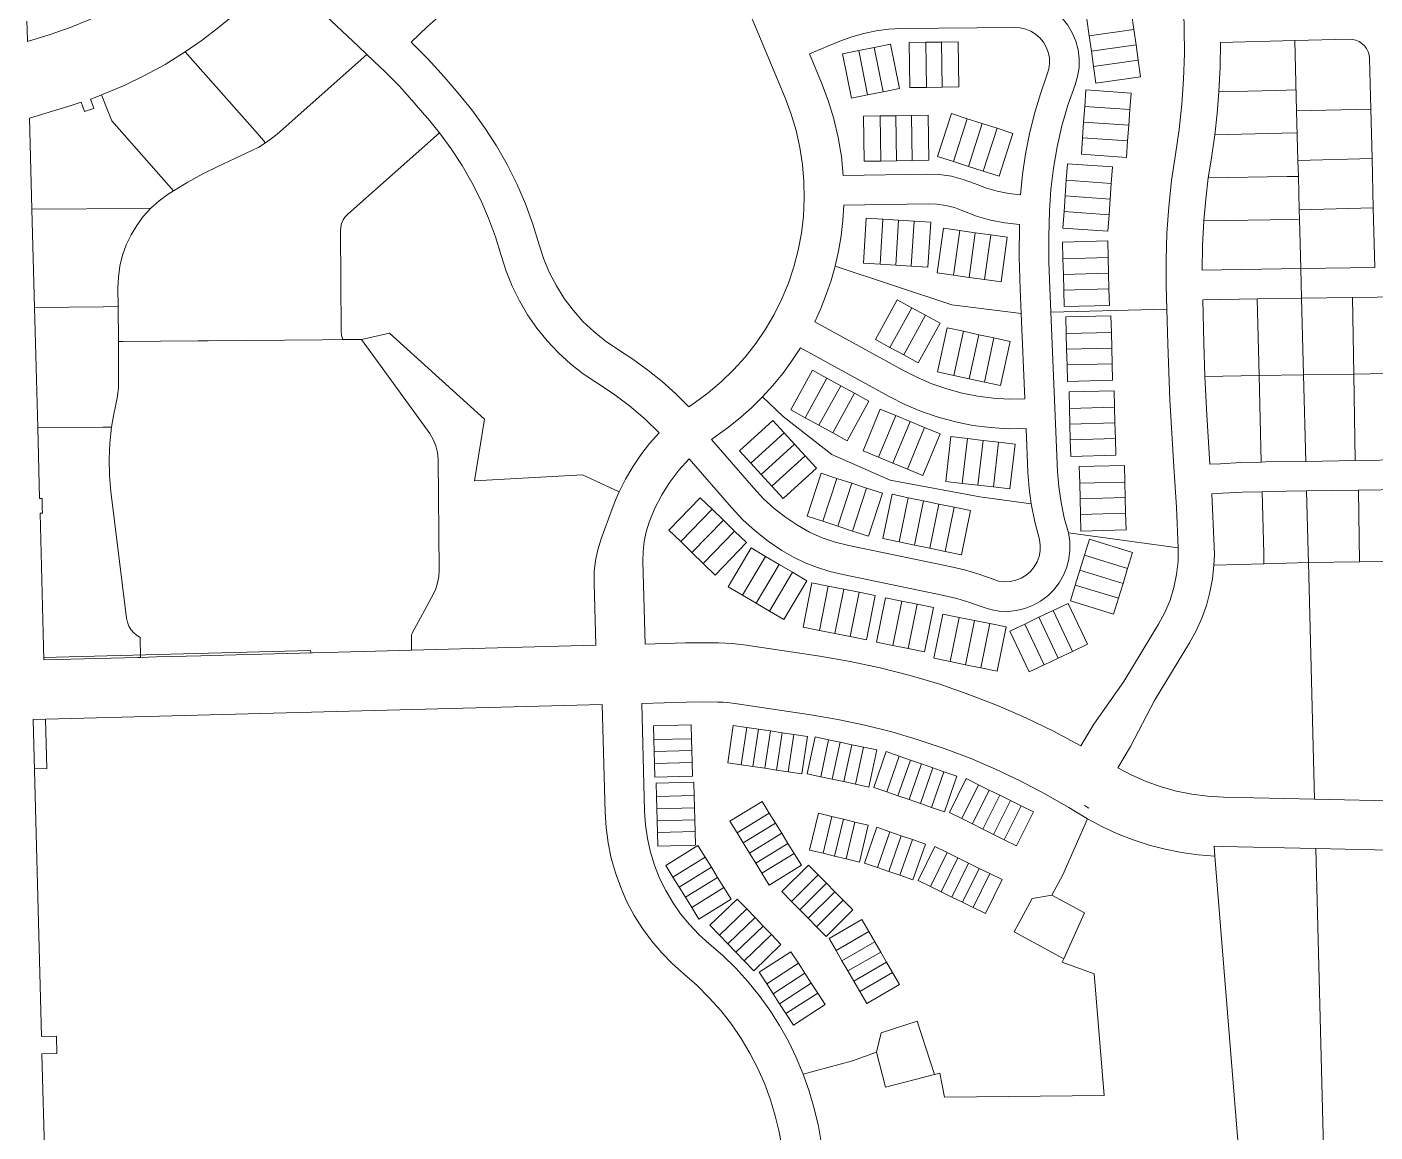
# Model space of a CAD drawing. Header units: feet. Extents: x 865220 to 2841409, y -2240498 to 948907.
# Drawn here: x 2828234 to 2830961, y 944802 to 947038 of the extents above; entities that cross this region are included whole.
import ezdxf

# ---------------------------------------------------------------- set-up
doc = ezdxf.new("R2010")
doc.units = ezdxf.units.FT
doc.header["$LTSCALE"] = 0.015
doc.header["$MEASUREMENT"] = 0
doc.layers.add('Dakota County Parcels', color=7, linetype='Continuous')

msp = doc.modelspace()

# ---------------------------------------------------------------- linework, layer by layer
at = {"layer": 'Dakota County Parcels', "lineweight": 5}
for p, q in [((2829767.8, 946894.1), (2829608.4, 947277.2)), ((2830570, 947246.8), (2830575.5, 947034.5)), ((2830378.4, 947053.5), (2830383.1, 947020.2)), ((2830468.9, 947066.3), (2830473.6, 947033)), ((2830232.3, 947037), (2830002.9, 947034.4)), ((2830473.6, 947033), (2830383.1, 947020.2)), ((2830473.6, 947033), (2830478, 947001.6)), ((2828235.3, 947008.7), (2828281.4, 947022.8)), ((2829878.9, 947008.9), (2829817.3, 946983.3)), ((2829948.3, 946996.3), (2829981.3, 947002.8)), ((2829999.1, 946913.2), (2829981.3, 947002.8)), ((2830052.9, 947006.9), (2830019.2, 947006.6)), ((2830020.2, 946915.3), (2830019.2, 947006.6)), ((2830084.5, 947007.3), (2830052.9, 947006.9)), ((2830053.9, 946915.6), (2830052.9, 947006.9)), ((2830118.2, 947007.7), (2830084.5, 947007.3)), ((2830085.5, 946916), (2830084.5, 947007.3)), ((2830118.2, 947007.7), (2830119.2, 946916.4)), ((2830383.1, 947020.2), (2830387.6, 946988.8)), ((2830478, 947001.6), (2830387.6, 946988.8)), ((2830478, 947001.6), (2830482.4, 946970.3)), ((2830799.2, 947010.3), (2830649, 947006.4)), ((2830909.1, 947013.1), (2830799.2, 947010.3)), ((2830802.9, 946867.8), (2830799.2, 947010.3)), ((2828554.5, 946987.4), (2828700.6, 946822)), ((2828921.9, 946982), (2828740.3, 946821.2)), ((2828949.1, 946956.2), (2828921.9, 946982)), ((2829817.3, 946983.3), (2829841.7, 946924.9)), ((2829884.3, 946983.6), (2829917.3, 946990.1)), ((2829884.3, 946983.6), (2829902, 946894)), ((2829917.3, 946990.1), (2829948.3, 946996.3)), ((2829935, 946900.5), (2829917.3, 946990.1)), ((2829966.1, 946906.7), (2829948.3, 946996.3)), ((2830387.6, 946988.8), (2830392, 946957.5)), ((2830482.4, 946970.3), (2830392, 946957.5)), ((2830482.4, 946970.3), (2830487.1, 946936.9)), ((2830950.2, 946974.2), (2830952.8, 946871.8)), ((2828949.1, 946956.2), (2828956, 946949.7)), ((2830392, 946957.5), (2830396.7, 946924.2)), ((2829078.3, 946936.6), (2829106.5, 946904)), ((2830053.9, 946915.6), (2830020.2, 946915.3)), ((2830085.5, 946916), (2830053.9, 946915.6)), ((2830119.2, 946916.4), (2830085.5, 946916)), ((2830487.1, 946936.9), (2830396.7, 946924.2)), ((2829902, 946894), (2829935, 946900.5)), ((2829935, 946900.5), (2829966.1, 946906.7)), ((2829966.1, 946906.7), (2829999.1, 946913.2)), ((2830376.7, 946910.5), (2830374.3, 946877)), ((2830467.8, 946904), (2830376.7, 946910.5)), ((2830467.8, 946904), (2830465.4, 946870.5)), ((2828325.5, 946879.5), (2828239.4, 946853)), ((2828325.5, 946879.5), (2828344.1, 946885.4)), ((2828344.1, 946885.4), (2828350.6, 946866.5)), ((2828350.6, 946866.5), (2828369.5, 946873)), ((2829017.7, 946884.5), (2829038.6, 946860.2)), ((2830076.5, 946775.6), (2830104.5, 946862.5)), ((2830104.5, 946862.5), (2830136.5, 946852.2)), ((2830374.3, 946877), (2830372, 946845.4)), ((2830465.4, 946870.5), (2830374.3, 946877)), ((2830465.4, 946870.5), (2830463.1, 946838.9)), ((2830952.8, 946871.8), (2830802.9, 946867.8)), ((2830805.5, 946767.9), (2830802.9, 946867.8)), ((2830952.8, 946871.8), (2830955.4, 946771.8)), ((2828244.3, 946669), (2828239.4, 946853)), ((2828530.6, 946706.4), (2828405.7, 946847.7)), ((2829038.6, 946860.2), (2829045.8, 946851.8)), ((2829045.8, 946851.8), (2829069.1, 946823.3)), ((2829960.3, 946857.8), (2829926.7, 946857.3)), ((2829926.7, 946857.3), (2829928.1, 946766)), ((2829992, 946858.3), (2829960.3, 946857.8)), ((2829961.7, 946766.5), (2829960.3, 946857.8)), ((2830023.6, 946858.8), (2829992, 946858.3)), ((2829993.4, 946767), (2829992, 946858.3)), ((2830057.3, 946859.3), (2830023.6, 946858.8)), ((2830025, 946767.5), (2830023.6, 946858.8)), ((2830057.3, 946859.3), (2830058.7, 946768)), ((2830108.6, 946765.3), (2830136.5, 946852.2)), ((2830136.5, 946852.2), (2830166.7, 946842.5)), ((2830138.7, 946755.6), (2830166.7, 946842.5)), ((2830166.7, 946842.5), (2830196.8, 946832.8)), ((2830372, 946845.4), (2830369.8, 946813.8)), ((2830463.1, 946838.9), (2830372, 946845.4)), ((2830463.1, 946838.9), (2830460.9, 946807.3)), ((2828700.6, 946822), (2828717, 946803.3)), ((2828883.5, 946659.3), (2829069.1, 946823.3)), ((2830168.8, 946745.9), (2830196.8, 946832.8)), ((2830196.8, 946832.8), (2830228.8, 946822.5)), ((2830200.9, 946735.6), (2830228.8, 946822.5)), ((2830369.8, 946813.8), (2830367.4, 946780.2)), ((2830460.9, 946807.3), (2830369.8, 946813.8)), ((2830460.9, 946807.3), (2830458.5, 946773.7)), ((2830637.3, 946819.3), (2830629.7, 946768)), ((2828689, 946787.6), (2828620.4, 946755.5)), ((2830458.5, 946773.7), (2830367.4, 946780.2)), ((2829928.1, 946766), (2829961.7, 946766.5)), ((2829961.7, 946766.5), (2829993.4, 946767)), ((2829993.4, 946767), (2830025, 946767.5)), ((2830025, 946767.5), (2830058.7, 946768)), ((2830108.6, 946765.3), (2830076.5, 946775.6)), ((2830138.7, 946755.6), (2830108.6, 946765.3)), ((2830168.8, 946745.9), (2830138.7, 946755.6)), ((2830339.3, 946761.2), (2830336.9, 946727.6)), ((2830430.4, 946754.7), (2830339.3, 946761.2)), ((2830430.4, 946754.7), (2830427.9, 946721.1)), ((2830624.2, 946732.5), (2830629.7, 946768)), ((2830955.4, 946771.8), (2830805.5, 946767.9)), ((2830955.4, 946771.8), (2830958, 946671.8)), ((2830056.1, 946740), (2829885.6, 946737.3)), ((2830200.9, 946735.6), (2830168.8, 946745.9)), ((2830336.9, 946727.6), (2830334.6, 946696.1)), ((2830427.9, 946721.1), (2830336.9, 946727.6)), ((2828530.6, 946706.4), (2828519.7, 946699.4)), ((2830427.9, 946721.1), (2830425.7, 946689.5)), ((2828244.3, 946669), (2828466.2, 946670.8)), ((2828466.2, 946670.8), (2828484.7, 946671)), ((2830057.1, 946680), (2829886.6, 946677.4)), ((2830334.6, 946696.1), (2830332.3, 946664.5)), ((2830425.7, 946689.5), (2830334.6, 946696.1)), ((2830425.7, 946689.5), (2830423.4, 946658)), ((2830958, 946671.8), (2830808.1, 946667.9)), ((2830958, 946671.8), (2830961.2, 946551.1)), ((2828249.6, 946470.5), (2828244.3, 946669)), ((2829926.6, 946560), (2829932.2, 946651.1)), ((2829965.8, 946649), (2829932.2, 946651.1)), ((2829960.2, 946557.9), (2829965.8, 946649)), ((2829997.4, 946647.1), (2829965.8, 946649)), ((2829991.7, 946555.9), (2829997.4, 946647.1)), ((2830029, 946645.1), (2829997.4, 946647.1)), ((2830023.3, 946554), (2830029, 946645.1)), ((2830062.6, 946643), (2830029, 946645.1)), ((2830056.9, 946551.9), (2830062.6, 946643)), ((2830332.3, 946664.5), (2830329.9, 946630.9)), ((2830423.4, 946658), (2830332.3, 946664.5)), ((2830423.4, 946658), (2830421, 946624.4)), ((2828870, 946422.7), (2828868.3, 946625.2)), ((2830075.4, 946540.1), (2830088.2, 946630.6)), ((2830088.2, 946630.6), (2830121.5, 946625.9)), ((2830108.8, 946535.5), (2830121.5, 946625.9)), ((2830121.5, 946625.9), (2830152.8, 946621.5)), ((2830140.1, 946531.1), (2830152.8, 946621.5)), ((2830152.8, 946621.5), (2830184.2, 946617.1)), ((2830171.5, 946526.6), (2830184.2, 946617.1)), ((2830184.2, 946617.1), (2830217.5, 946612.4)), ((2830421, 946624.4), (2830329.9, 946630.9)), ((2830204.8, 946522), (2830217.5, 946612.4)), ((2830420.6, 946605), (2830329.3, 946602.6)), ((2830329.3, 946602.6), (2830330.2, 946568.9)), ((2830420.6, 946605), (2830421.5, 946571.3)), ((2830421.5, 946571.3), (2830330.2, 946568.9)), ((2830330.2, 946568.9), (2830331, 946537.3)), ((2830421.5, 946571.3), (2830422.3, 946539.7)), ((2829869, 946553.8), (2830105, 946475.8)), ((2829960.2, 946557.9), (2829926.6, 946560)), ((2829991.7, 946555.9), (2829960.2, 946557.9)), ((2830023.3, 946554), (2829991.7, 946555.9)), ((2830056.9, 946551.9), (2830023.3, 946554)), ((2830108.8, 946535.5), (2830075.4, 946540.1)), ((2830140.1, 946531.1), (2830108.8, 946535.5)), ((2830422.3, 946539.7), (2830331, 946537.3)), ((2830331, 946537.3), (2830331.9, 946505.6)), ((2830422.3, 946539.7), (2830423.2, 946508)), ((2830811.2, 946548.8), (2830611.6, 946545.7)), ((2830961.2, 946551.1), (2830811.2, 946548.8)), ((2830812, 946518.8), (2830811.2, 946548.8)), ((2828418.2, 946509.4), (2828418.5, 946471.9)), ((2830171.5, 946526.6), (2830140.1, 946531.1)), ((2830204.8, 946522), (2830171.5, 946526.6)), ((2830243.4, 946507.7), (2830245.5, 946458.2)), ((2830303.3, 946510.3), (2830305.4, 946460.8)), ((2830423.2, 946508), (2830331.9, 946505.6)), ((2830423.2, 946508), (2830424, 946474.4)), ((2830539.1, 946514.1), (2830540.3, 946466.9)), ((2830812.8, 946488.8), (2830812, 946518.8)), ((2829994.6, 946485.8), (2829950.7, 946405.7)), ((2830024.1, 946469.6), (2829994.6, 946485.8)), ((2830331.9, 946505.6), (2830332.7, 946472)), ((2830722.8, 946487.4), (2830612.8, 946485.7)), ((2830615.1, 946397.7), (2830612.8, 946485.7)), ((2830812.8, 946488.8), (2830722.8, 946487.4)), ((2830726.8, 946332.5), (2830722.8, 946487.4)), ((2830915.9, 946490.4), (2830812.8, 946488.8)), ((2831015.9, 946491.9), (2830915.9, 946490.4)), ((2830918.3, 946335.4), (2830915.9, 946490.4)), ((2828249.6, 946470.5), (2828388.7, 946471.6)), ((2828256, 946227.1), (2828249.6, 946470.5)), ((2828388.7, 946471.6), (2828418.5, 946471.9)), ((2828418.5, 946471.9), (2828419.1, 946401.4)), ((2830024.1, 946469.6), (2829980.2, 946389.5)), ((2830051.9, 946454.4), (2830007.9, 946374.3)), ((2830051.9, 946454.4), (2830024.1, 946469.6)), ((2830081.4, 946438.2), (2830051.9, 946454.4)), ((2830105, 946475.8), (2830245.5, 946458.2)), ((2830252.9, 946285.2), (2830245.5, 946458.2)), ((2830540.3, 946466.9), (2830305.4, 946460.8)), ((2830319.2, 946138.6), (2830305.4, 946460.8)), ((2830424, 946474.4), (2830332.7, 946472)), ((2830427.2, 946453.4), (2830335.9, 946451.1)), ((2830427.2, 946453.4), (2830428, 946419.8)), ((2830540.3, 946466.9), (2830542.1, 946395.8)), ((2830007.2, 946342.7), (2829828, 946441.1)), ((2830081.4, 946438.2), (2830037.4, 946358.1)), ((2830095.8, 946429.1), (2830076.4, 946339.9)), ((2830128.7, 946422), (2830095.8, 946429.1)), ((2830335.9, 946451.1), (2830336.7, 946417.4)), ((2828419.1, 946401.4), (2828419.7, 946326.1)), ((2828600.7, 946402.9), (2828580.7, 946402.7)), ((2828832, 946404.8), (2828600.7, 946402.9)), ((2828873, 946405.2), (2828832, 946404.8)), ((2828910.7, 946405.5), (2828873, 946405.2)), ((2828910.7, 946405.5), (2828967.8, 946418.3)), ((2829049, 946215), (2828910.7, 946405.5)), ((2828967.8, 946418.3), (2829159.7, 946244.4)), ((2829980.2, 946389.5), (2829950.7, 946405.7)), ((2830109.3, 946332.7), (2830128.7, 946422)), ((2830159.6, 946415.2), (2830128.7, 946422)), ((2830159.6, 946415.2), (2830140.3, 946326)), ((2830190.6, 946408.5), (2830159.6, 946415.2)), ((2830190.6, 946408.5), (2830171.2, 946319.3)), ((2830223.5, 946401.4), (2830190.6, 946408.5)), ((2830223.5, 946401.4), (2830204.1, 946312.2)), ((2830428, 946419.8), (2830336.7, 946417.4)), ((2830336.7, 946417.4), (2830337.6, 946385.8)), ((2830428, 946419.8), (2830428.9, 946388.1)), ((2830617.3, 946330.8), (2830615.1, 946397.7)), ((2829978.3, 946290.1), (2829799.1, 946388.5)), ((2830007.9, 946374.3), (2829980.2, 946389.5)), ((2830037.4, 946358.1), (2830007.9, 946374.3)), ((2830337.6, 946385.8), (2830428.9, 946388.1)), ((2830337.6, 946385.8), (2830338.4, 946354.1)), ((2830428.9, 946388.1), (2830429.7, 946356.5)), ((2829779.3, 946263.3), (2829823.2, 946343.3)), ((2829823.2, 946343.3), (2829852.7, 946327.1)), ((2830429.7, 946356.5), (2830338.4, 946354.1)), ((2830338.4, 946354.1), (2830339.3, 946320.5)), ((2830429.7, 946356.5), (2830430.6, 946322.9)), ((2829808.8, 946247.1), (2829852.7, 946327.1)), ((2829852.7, 946327.1), (2829880.5, 946311.9)), ((2830109.3, 946332.7), (2830076.4, 946339.9)), ((2830140.3, 946326), (2830109.3, 946332.7)), ((2830171.2, 946319.3), (2830140.3, 946326)), ((2830204.1, 946312.2), (2830171.2, 946319.3)), ((2830430.6, 946322.9), (2830339.3, 946320.5)), ((2830726.8, 946332.5), (2830617.3, 946330.8)), ((2830726.8, 946332.5), (2830816.8, 946333.9)), ((2830726.8, 946332.5), (2830731.4, 946157.5)), ((2830918.3, 946335.4), (2830816.8, 946333.9)), ((2830918.3, 946335.4), (2831018.3, 946337)), ((2830918.3, 946335.4), (2830921, 946160.5)), ((2829722.4, 946289.5), (2829764.1, 946249.4)), ((2829836.5, 946231.8), (2829880.5, 946311.9)), ((2829864.3, 946216.6), (2829908.2, 946296.7)), ((2829880.5, 946311.9), (2829908.2, 946296.7)), ((2829908.2, 946296.7), (2829937.7, 946280.5)), ((2830433.6, 946301.9), (2830342.4, 946299.5)), ((2830342.4, 946299.5), (2830343.2, 946265.9)), ((2830433.6, 946301.9), (2830434.5, 946268.3)), ((2829573.5, 946269.3), (2829584, 946276.7)), ((2829779.3, 946263.3), (2829808.8, 946247.1)), ((2829893.8, 946200.4), (2829937.7, 946280.5)), ((2829925.8, 946180.1), (2829960.6, 946264.6)), ((2829991.7, 946251.8), (2829960.6, 946264.6)), ((2830434.5, 946268.3), (2830343.2, 946265.9)), ((2830343.2, 946265.9), (2830344.1, 946234.2)), ((2830434.5, 946268.3), (2830435.3, 946236.6)), ((2829159.7, 946244.4), (2829139.3, 946119.8)), ((2829743.2, 946241.8), (2829675.8, 946180.2)), ((2829743.2, 946241.8), (2829765.9, 946216.9)), ((2829764.1, 946249.4), (2829862.5, 946172.9)), ((2829808.8, 946247.1), (2829836.5, 946231.8)), ((2829956.9, 946167.3), (2829991.7, 946251.8)), ((2829986.2, 946155.3), (2830021, 946239.7)), ((2830021, 946239.7), (2829991.7, 946251.8)), ((2830050.3, 946227.6), (2830021, 946239.7)), ((2830344.1, 946234.2), (2830435.3, 946236.6)), ((2830344.1, 946234.2), (2830344.9, 946202.6)), ((2830435.3, 946236.6), (2830436.2, 946205)), ((2828256, 946227.1), (2828387.9, 946228.2)), ((2828259.8, 946083.8), (2828256, 946227.1)), ((2828387.9, 946228.2), (2828405.3, 946228.4)), ((2829618.9, 946203.4), (2829629, 946210.6)), ((2829765.9, 946216.9), (2829698.5, 946155.3)), ((2829765.9, 946216.9), (2829787.2, 946193.5)), ((2829836.5, 946231.8), (2829864.3, 946216.6)), ((2829864.3, 946216.6), (2829893.8, 946200.4)), ((2830015.5, 946143.2), (2830050.3, 946227.6)), ((2830046.6, 946130.4), (2830081.4, 946214.8)), ((2830081.4, 946214.8), (2830050.3, 946227.6)), ((2830093, 946118.3), (2830103.6, 946209)), ((2830137, 946205.1), (2830103.6, 946209)), ((2830255.5, 946225.2), (2830259.3, 946136.1)), ((2829704.7, 946104.7), (2829618.9, 946203.4)), ((2829675.8, 946180.2), (2829698.5, 946155.3)), ((2829787.2, 946193.5), (2829719.8, 946132)), ((2829787.2, 946193.5), (2829808.6, 946170.2)), ((2829956.9, 946167.3), (2829925.8, 946180.1)), ((2830126.4, 946114.4), (2830137, 946205.1)), ((2830168.5, 946201.4), (2830137, 946205.1)), ((2830157.9, 946110.7), (2830168.5, 946201.4)), ((2830199.9, 946197.8), (2830168.5, 946201.4)), ((2830189.3, 946107.1), (2830199.9, 946197.8)), ((2830233.4, 946193.8), (2830199.9, 946197.8)), ((2830222.7, 946103.1), (2830233.4, 946193.8)), ((2830344.9, 946202.6), (2830436.2, 946205)), ((2830344.9, 946202.6), (2830345.8, 946169)), ((2830436.2, 946205), (2830437, 946171.3)), ((2829068, 945938.6), (2829066.1, 946162.9)), ((2829659.4, 946065.3), (2829573.6, 946164)), ((2829698.5, 946155.3), (2829719.8, 946132)), ((2829808.6, 946170.2), (2829741.2, 946108.6)), ((2829808.6, 946170.2), (2829831.3, 946145.3)), ((2829862.5, 946172.9), (2829980.3, 946120.9)), ((2829986.2, 946155.3), (2829956.9, 946167.3)), ((2830015.5, 946143.2), (2829986.2, 946155.3)), ((2830437, 946171.3), (2830345.8, 946169)), ((2830553, 946170.6), (2830554.6, 946148)), ((2830625.9, 946175.7), (2830627.4, 946152.9)), ((2830627.4, 946152.9), (2830649, 946154.2)), ((2830731.4, 946157.5), (2830739.8, 946157.7)), ((2830739.8, 946157.7), (2830821.4, 946158.9)), ((2830821.4, 946158.9), (2830921, 946160.5)), ((2830921, 946160.5), (2831021, 946162)), ((2829139.3, 946119.8), (2829357.8, 946131.3)), ((2829357.8, 946131.3), (2829432, 946097.1)), ((2829719.8, 946132), (2829741.2, 946108.6)), ((2829831.3, 946145.3), (2829763.9, 946083.7)), ((2829840.7, 946134.9), (2829812.3, 946048.1)), ((2829840.7, 946134.9), (2829872.7, 946124.4)), ((2830046.6, 946130.4), (2830015.5, 946143.2)), ((2830454.4, 946150.8), (2830363.1, 946148.4)), ((2830363.1, 946148.4), (2830364, 946114.7)), ((2830454.4, 946150.8), (2830455.3, 946117.1)), ((2828404.1, 946097.7), (2828435.8, 945841.3)), ((2829741.2, 946108.6), (2829763.9, 946083.7)), ((2829872.7, 946124.4), (2829844.3, 946037.6)), ((2829872.7, 946124.4), (2829902.8, 946114.6)), ((2829902.8, 946114.6), (2829874.4, 946027.8)), ((2829902.8, 946114.6), (2829932.9, 946104.7)), ((2829932.9, 946104.7), (2829904.5, 946017.9)), ((2829932.9, 946104.7), (2829964.9, 946094.3)), ((2829980.3, 946120.9), (2830161.9, 946087.2)), ((2830126.4, 946114.4), (2830093, 946118.3)), ((2830157.9, 946110.7), (2830126.4, 946114.4)), ((2830189.3, 946107.1), (2830157.9, 946110.7)), ((2830222.7, 946103.1), (2830189.3, 946107.1)), ((2830364, 946114.7), (2830455.3, 946117.1)), ((2830364, 946114.7), (2830364.8, 946083.1)), ((2830455.3, 946117.1), (2830456.1, 946085.5)), ((2830732.9, 946097.5), (2830740.7, 946097.7)), ((2830736.2, 945972.6), (2830732.9, 946097.5)), ((2830740.7, 946097.7), (2830822.9, 946099)), ((2830822.9, 946099), (2830927.7, 946100.6)), ((2830826.1, 945975), (2830822.9, 946099)), ((2830927.7, 946100.6), (2831031.2, 946102.2)), ((2830930, 945955.6), (2830927.7, 946100.6)), ((2829532.6, 946019.9), (2829596.2, 946085.4)), ((2829596.2, 946085.4), (2829620.4, 946062)), ((2829964.9, 946094.3), (2829936.5, 946007.5)), ((2829984.3, 946092.2), (2829965.8, 946002.7)), ((2829984.3, 946092.2), (2830017.2, 946085.4)), ((2830017.2, 946085.4), (2829998.8, 945995.9)), ((2830017.2, 946085.4), (2830048.2, 946079)), ((2830029.8, 945989.5), (2830048.2, 946079)), ((2830048.2, 946079), (2830079.2, 946072.6)), ((2830079.2, 946072.6), (2830060.8, 945983.1)), ((2830079.2, 946072.6), (2830110.2, 946066.2)), ((2830161.9, 946087.2), (2830265.8, 946072.7)), ((2830456.1, 946085.5), (2830364.8, 946083.1)), ((2830364.8, 946083.1), (2830365.6, 946051.4)), ((2830456.1, 946085.5), (2830456.9, 946053.8)), ((2830652.6, 946094.3), (2830631.1, 946093)), ((2830636.2, 945986.7), (2830631.1, 946093)), ((2828260.6, 946053.8), (2828265.6, 946053.9)), ((2828268.5, 945757.1), (2828260.6, 946053.8)), ((2829395.8, 946001.8), (2829417.9, 946062.9)), ((2829556.8, 945996.4), (2829620.4, 946062)), ((2829620.4, 946062), (2829643.1, 946039.9)), ((2829812.3, 946048.1), (2829844.3, 946037.6)), ((2830110.2, 946066.2), (2830091.8, 945976.7)), ((2830110.2, 946066.2), (2830143.2, 946059.4)), ((2830143.2, 946059.4), (2830124.7, 945970)), ((2830365.6, 946051.4), (2830456.9, 946053.8)), ((2830365.6, 946051.4), (2830366.5, 946017.8)), ((2830456.9, 946053.8), (2830457.8, 946020.2)), ((2829532.6, 946019.9), (2829556.8, 945996.4)), ((2829579.5, 945974.4), (2829643.1, 946039.9)), ((2829602.2, 945952.3), (2829665.8, 946017.9)), ((2829643.1, 946039.9), (2829665.8, 946017.9)), ((2829665.8, 946017.9), (2829689.9, 945994.4)), ((2829844.3, 946037.6), (2829874.4, 946027.8)), ((2829874.4, 946027.8), (2829904.5, 946017.9)), ((2829904.5, 946017.9), (2829936.5, 946007.5)), ((2830457.8, 946020.2), (2830366.5, 946017.8)), ((2829556.8, 945996.4), (2829579.5, 945974.4)), ((2829626.3, 945928.9), (2829689.9, 945994.4)), ((2830101.5, 945946.2), (2829896.6, 945988.4)), ((2829965.8, 946002.7), (2829998.8, 945995.9)), ((2829998.8, 945995.9), (2830029.8, 945989.5)), ((2830029.8, 945989.5), (2830060.8, 945983.1)), ((2830341.1, 946014.3), (2830563.3, 945983.9)), ((2830383.7, 946001.4), (2830373.8, 945969.2)), ((2830470.9, 945974.5), (2830383.7, 946001.4)), ((2829579.5, 945974.4), (2829602.2, 945952.3)), ((2829653, 945905.1), (2829699.4, 945983.7)), ((2829682, 945888), (2829728.4, 945966.6)), ((2829699.4, 945983.7), (2829728.4, 945966.6)), ((2829728.4, 945966.6), (2829755.7, 945950.5)), ((2830060.8, 945983.1), (2830091.8, 945976.7)), ((2830091.8, 945976.7), (2830124.7, 945970)), ((2830373.8, 945969.2), (2830364.4, 945939)), ((2830461, 945942.3), (2830373.8, 945969.2)), ((2830470.9, 945974.5), (2830461, 945942.3)), ((2830636.5, 945970), (2830636.2, 945986.7)), ((2830736.2, 945972.6), (2830736.7, 945951.7)), ((2830826.1, 945975), (2830826.7, 945954)), ((2829484.7, 945789.3), (2829480.3, 945956.5)), ((2829602.2, 945952.3), (2829626.3, 945928.9)), ((2829709.3, 945871.9), (2829755.7, 945950.5)), ((2829736.6, 945855.8), (2829782.9, 945934.5)), ((2829755.7, 945950.5), (2829782.9, 945934.5)), ((2829782.9, 945934.5), (2829811.9, 945917.4)), ((2830364.4, 945939), (2830355.1, 945908.7)), ((2830451.7, 945912), (2830364.4, 945939)), ((2830461, 945942.3), (2830451.7, 945912)), ((2830736.7, 945951.7), (2830635.6, 945949)), ((2830736.7, 945951.7), (2830826.7, 945954)), ((2830930, 945955.6), (2830826.7, 945954)), ((2830930, 945955.6), (2831033.4, 945957.2)), ((2829384.8, 945786.7), (2829381.4, 945913.2)), ((2829765.6, 945838.7), (2829811.9, 945917.4)), ((2829804.6, 945823.4), (2829822.4, 945913)), ((2829822.4, 945913), (2829855.4, 945906.4)), ((2829837.6, 945816.9), (2829855.4, 945906.4)), ((2829855.4, 945906.4), (2829886.5, 945900.3)), ((2830089.3, 945887.4), (2829884.5, 945929.7)), ((2830355.1, 945908.7), (2830345.2, 945876.6)), ((2830442.3, 945881.8), (2830355.1, 945908.7)), ((2830451.7, 945912), (2830442.3, 945881.8)), ((2829013.6, 945811.6), (2829055.8, 945889.7)), ((2829653, 945905.1), (2829682, 945888)), ((2829682, 945888), (2829709.3, 945871.9)), ((2829868.7, 945810.7), (2829886.5, 945900.3)), ((2829886.5, 945900.3), (2829917.5, 945894.1)), ((2829899.7, 945804.5), (2829917.5, 945894.1)), ((2829917.5, 945894.1), (2829950.5, 945887.5)), ((2829932.7, 945798), (2829950.5, 945887.5)), ((2829953.2, 945793), (2829971, 945882.6)), ((2829971, 945882.6), (2830004, 945876)), ((2830442.3, 945881.8), (2830432.4, 945849.6)), ((2829709.3, 945871.9), (2829736.6, 945855.8)), ((2829736.6, 945855.8), (2829765.6, 945838.7)), ((2829986.2, 945786.5), (2830004, 945876)), ((2830004, 945876), (2830035, 945869.9)), ((2830017.2, 945780.3), (2830035, 945869.9)), ((2830035, 945869.9), (2830068, 945863.3)), ((2830050.2, 945773.7), (2830068, 945863.3)), ((2830310.2, 945856.9), (2830281.5, 945843.4)), ((2830340.6, 945871.3), (2830310.2, 945856.9)), ((2830349.2, 945774.4), (2830310.2, 945856.9)), ((2830379.6, 945788.7), (2830340.6, 945871.3)), ((2830432.4, 945849.6), (2830345.2, 945876.6)), ((2830068.9, 945760.5), (2830087.1, 945849.9)), ((2830120.1, 945843.2), (2830087.1, 945849.9)), ((2830101.9, 945753.8), (2830120.1, 945843.2)), ((2830151.1, 945836.9), (2830120.1, 945843.2)), ((2830151.1, 945836.9), (2830132.9, 945747.4)), ((2830182.1, 945830.6), (2830151.1, 945836.9)), ((2830164, 945741.1), (2830182.1, 945830.6)), ((2830215.1, 945823.9), (2830182.1, 945830.6)), ((2830252.9, 945829.8), (2830222.5, 945815.4)), ((2830281.5, 945843.4), (2830252.9, 945829.8)), ((2830292, 945747.3), (2830252.9, 945829.8)), ((2830320.6, 945760.8), (2830281.5, 945843.4)), ((2830453, 945713.3), (2830523.5, 945829.7)), ((2828463.1, 945802.7), (2828464.1, 945762.2)), ((2829012.3, 945776.8), (2829012, 945805.3)), ((2829804.6, 945823.4), (2829837.6, 945816.9)), ((2829837.6, 945816.9), (2829868.7, 945810.7)), ((2829868.7, 945810.7), (2829899.7, 945804.5)), ((2829899.7, 945804.5), (2829932.7, 945798)), ((2830196.9, 945734.4), (2830215.1, 945823.9)), ((2830261.5, 945732.9), (2830222.5, 945815.4)), ((2828268.3, 945762.1), (2828808.1, 945776.4)), ((2828915.3, 945774.2), (2828606, 945766)), ((2828808.1, 945776.4), (2828808.2, 945771.4)), ((2829012.3, 945776.8), (2828915.3, 945774.2)), ((2829384.8, 945786.7), (2829012.3, 945776.8)), ((2829565.6, 945791.5), (2829484.7, 945789.3)), ((2829838, 945764.7), (2829689.2, 945787.1)), ((2829953.2, 945793), (2829986.2, 945786.5)), ((2829986.2, 945786.5), (2830017.2, 945780.3)), ((2830017.2, 945780.3), (2830050.2, 945773.7)), ((2830349.2, 945774.4), (2830320.6, 945760.8)), ((2830379.6, 945788.7), (2830349.2, 945774.4)), ((2830515.2, 945675.2), (2830585.9, 945791.9)), ((2828458.7, 945762.1), (2828268.5, 945757.1)), ((2828464.1, 945762.2), (2828458.7, 945762.1)), ((2828496.2, 945763.1), (2828464.1, 945762.2)), ((2828586, 945765.5), (2828496.2, 945763.1)), ((2828606, 945766), (2828586, 945765.5)), ((2830101.9, 945753.8), (2830068.9, 945760.5)), ((2830132.9, 945747.4), (2830101.9, 945753.8)), ((2830164, 945741.1), (2830132.9, 945747.4)), ((2830292, 945747.3), (2830261.5, 945732.9)), ((2830320.6, 945760.8), (2830292, 945747.3)), ((2830196.9, 945734.4), (2830164, 945741.1)), ((2830453, 945713.3), (2830392.7, 945627.1)), ((2828246.7, 945636.5), (2829398, 945667)), ((2829398, 945667), (2829403.7, 945449.2)), ((2829477.9, 945669.1), (2829568.7, 945671.5)), ((2829483.7, 945451.3), (2829477.9, 945669.1)), ((2829820.1, 945646), (2829671.3, 945668.5)), ((2830515.2, 945675.2), (2830466.9, 945581.7)), ((2828263.7, 944995.3), (2828246.7, 945636.5)), ((2828271.7, 945637.1), (2828274.3, 945537.2)), ((2829501.6, 945623.6), (2829578.1, 945625.7)), ((2829502.4, 945595.8), (2829501.6, 945623.6)), ((2829578.1, 945625.7), (2829578.8, 945597.8)), ((2829651.8, 945549.1), (2829663.2, 945624.7)), ((2829663.2, 945624.7), (2829690.7, 945620.6)), ((2829679.3, 945544.9), (2829690.7, 945620.6)), ((2829690.7, 945620.6), (2829714.4, 945617)), ((2829703, 945541.3), (2829714.4, 945617)), ((2829714.4, 945617), (2829738.2, 945613.4)), ((2829726.8, 945537.8), (2829738.2, 945613.4)), ((2829738.2, 945613.4), (2829761.9, 945609.8)), ((2829761.9, 945609.8), (2829750.5, 945534.2)), ((2829761.9, 945609.8), (2829785.6, 945606.2)), ((2830392.7, 945627.1), (2830366.1, 945583.3)), ((2829502.4, 945595.8), (2829578.8, 945597.8)), ((2829503, 945571.8), (2829502.4, 945595.8)), ((2829578.8, 945597.8), (2829579.5, 945573.8)), ((2829785.6, 945606.2), (2829774.2, 945530.6)), ((2829785.6, 945606.2), (2829813.1, 945602.1)), ((2829813.1, 945602.1), (2829801.7, 945526.5)), ((2829812.8, 945526.4), (2829828.7, 945601.3)), ((2829828.7, 945601.3), (2829855.9, 945595.5)), ((2829840.1, 945520.7), (2829855.9, 945595.5)), ((2829855.9, 945595.5), (2829879.4, 945590.6)), ((2829863.5, 945515.7), (2829879.4, 945590.6)), ((2829879.4, 945590.6), (2829902.8, 945585.6)), ((2829902.8, 945585.6), (2829887, 945510.8)), ((2829902.8, 945585.6), (2829926.3, 945580.6)), ((2829926.3, 945580.6), (2829910.5, 945505.8)), ((2829926.3, 945580.6), (2829953.6, 945574.9)), ((2830466.9, 945581.7), (2830441, 945538.9)), ((2829579.5, 945573.8), (2829503, 945571.8)), ((2829503.6, 945547.8), (2829503, 945571.8)), ((2829579.5, 945573.8), (2829580.1, 945549.9)), ((2829953.6, 945574.9), (2829937.7, 945500)), ((2829947.4, 945499.3), (2829972.4, 945571.6)), ((2829972.4, 945571.6), (2829998.7, 945562.5)), ((2829973.7, 945490.2), (2829998.7, 945562.5)), ((2829996.3, 945482.3), (2830021.4, 945554.6)), ((2829998.7, 945562.5), (2830021.4, 945554.6)), ((2830021.4, 945554.6), (2830044.1, 945546.7)), ((2828249.3, 945536.5), (2828274.3, 945537.2)), ((2829580.1, 945549.9), (2829503.6, 945547.8)), ((2829504.4, 945520), (2829503.6, 945547.8)), ((2829580.1, 945549.9), (2829580.8, 945522)), ((2829679.3, 945544.9), (2829651.8, 945549.1)), ((2829703, 945541.3), (2829679.3, 945544.9)), ((2829726.8, 945537.8), (2829703, 945541.3)), ((2829750.5, 945534.2), (2829726.8, 945537.8)), ((2829774.2, 945530.6), (2829750.5, 945534.2)), ((2829801.7, 945526.5), (2829774.2, 945530.6)), ((2829840.1, 945520.7), (2829812.8, 945526.4)), ((2830019, 945474.5), (2830044.1, 945546.7)), ((2830066.7, 945538.9), (2830041.7, 945466.6)), ((2830044.1, 945546.7), (2830066.7, 945538.9)), ((2830089.4, 945531), (2830064.3, 945458.8)), ((2830066.7, 945538.9), (2830089.4, 945531)), ((2830089.4, 945531), (2830115.7, 945521.9)), ((2829580.8, 945522), (2829504.4, 945520)), ((2829583.6, 945510), (2829507.1, 945508)), ((2829507.1, 945508), (2829507.8, 945480.7)), ((2829584.3, 945482.7), (2829583.6, 945510)), ((2829863.5, 945515.7), (2829840.1, 945520.7)), ((2829887, 945510.8), (2829863.5, 945515.7)), ((2829910.5, 945505.8), (2829887, 945510.8)), ((2829937.7, 945500), (2829910.5, 945505.8)), ((2829973.7, 945490.2), (2829947.4, 945499.3)), ((2830115.7, 945521.9), (2830090.6, 945449.6)), ((2830134.3, 945516.9), (2830100.4, 945448.4)), ((2830159.3, 945504.6), (2830125.3, 945436)), ((2830159.3, 945504.6), (2830134.3, 945516.9)), ((2830180.8, 945493.9), (2830159.3, 945504.6)), ((2829584.3, 945482.7), (2829507.8, 945480.7)), ((2829507.8, 945480.7), (2829508.5, 945455.7)), ((2829585, 945457.7), (2829584.3, 945482.7)), ((2829721.4, 945470.9), (2829656.2, 945430.8)), ((2829736, 945447.2), (2829721.4, 945470.9)), ((2829996.3, 945482.3), (2829973.7, 945490.2)), ((2830019, 945474.5), (2829996.3, 945482.3)), ((2830041.7, 945466.6), (2830019, 945474.5)), ((2830180.8, 945493.9), (2830146.8, 945425.4)), ((2830202.3, 945483.3), (2830168.3, 945414.7)), ((2830202.3, 945483.3), (2830180.8, 945493.9)), ((2830189.9, 945404.1), (2830223.8, 945472.6)), ((2830223.8, 945472.6), (2830202.3, 945483.3)), ((2830245.3, 945462), (2830223.8, 945472.6)), ((2830839.1, 945475.5), (2830654.7, 945479.5)), ((2831079.7, 945470.2), (2830839.1, 945475.5)), ((2829508.5, 945455.7), (2829585, 945457.7)), ((2829508.5, 945455.7), (2829509.1, 945431.7)), ((2829585.6, 945433.7), (2829585, 945457.7)), ((2829736, 945447.2), (2829670.8, 945407.1)), ((2829748.5, 945426.8), (2829736, 945447.2)), ((2829817.6, 945372.4), (2829835.5, 945446.8)), ((2829835.5, 945446.8), (2829862.5, 945440.3)), ((2830064.3, 945458.8), (2830041.7, 945466.6)), ((2830090.6, 945449.6), (2830064.3, 945458.8)), ((2830100.4, 945448.4), (2830125.3, 945436)), ((2830211.4, 945393.4), (2830245.3, 945462)), ((2830236.3, 945381.1), (2830270.2, 945449.6)), ((2830270.2, 945449.6), (2830245.3, 945462)), ((2830363.1, 945445.7), (2830341.7, 945458.8)), ((2830363.1, 945445.7), (2830380, 945435.6)), ((2830373.7, 945462.6), (2830382.7, 945457.1)), ((2829509.1, 945431.7), (2829585.6, 945433.7)), ((2829509.1, 945431.7), (2829509.8, 945407.7)), ((2829586.2, 945409.7), (2829585.6, 945433.7)), ((2829656.2, 945430.8), (2829670.8, 945407.1)), ((2829748.5, 945426.8), (2829683.4, 945386.7)), ((2829761.1, 945406.3), (2829748.5, 945426.8)), ((2829844.7, 945365.9), (2829862.5, 945440.3)), ((2829862.5, 945440.3), (2829885.9, 945434.7)), ((2829885.9, 945434.7), (2829868, 945360.3)), ((2829885.9, 945434.7), (2829909.2, 945429.1)), ((2829909.2, 945429.1), (2829891.4, 945354.7)), ((2829909.2, 945429.1), (2829936.3, 945422.6)), ((2829936.3, 945422.6), (2829918.4, 945348.2)), ((2829953.8, 945418.4), (2829928.7, 945346.2)), ((2829980.1, 945409.3), (2829953.8, 945418.4)), ((2830125.3, 945436), (2830146.8, 945425.4)), ((2830146.8, 945425.4), (2830168.3, 945414.7)), ((2830330.2, 945322.6), (2830380, 945435.6)), ((2829509.8, 945407.7), (2829586.2, 945409.7)), ((2829509.8, 945407.7), (2829510.5, 945380.4)), ((2829587, 945382.4), (2829586.2, 945409.7)), ((2829670.8, 945407.1), (2829683.4, 945386.7)), ((2829696, 945366.2), (2829761.1, 945406.3)), ((2829773.7, 945385.9), (2829761.1, 945406.3)), ((2829980.1, 945409.3), (2829955, 945337)), ((2829977.7, 945329.2), (2830002.8, 945401.4)), ((2830002.8, 945401.4), (2829980.1, 945409.3)), ((2830000.4, 945321.3), (2830025.5, 945393.6)), ((2830025.5, 945393.6), (2830002.8, 945401.4)), ((2830051.7, 945384.4), (2830025.5, 945393.6)), ((2830168.3, 945414.7), (2830189.9, 945404.1)), ((2830189.9, 945404.1), (2830211.4, 945393.4)), ((2830211.4, 945393.4), (2830236.3, 945381.1)), ((2829510.5, 945380.4), (2829587, 945382.4)), ((2829526.5, 945341.3), (2829591.6, 945381.5)), ((2829591.6, 945381.5), (2829606.2, 945357.9)), ((2829683.4, 945386.7), (2829696, 945366.2)), ((2829696, 945366.2), (2829708.6, 945345.8)), ((2829708.6, 945345.8), (2829773.7, 945385.9)), ((2829721.1, 945325.4), (2829786.3, 945365.5)), ((2829786.3, 945365.5), (2829773.7, 945385.9)), ((2829800.9, 945341.8), (2829786.3, 945365.5)), ((2829844.7, 945365.9), (2829817.6, 945372.4)), ((2829868, 945360.3), (2829844.7, 945365.9)), ((2830026.7, 945312.2), (2830051.7, 945384.4)), ((2830037.3, 945310.9), (2830071.1, 945379.5)), ((2830062.3, 945298.6), (2830096.1, 945367.2)), ((2830071.1, 945379.5), (2830096.1, 945367.2)), ((2830096.1, 945367.2), (2830117.6, 945356.6)), ((2830635.7, 945380.2), (2830652.5, 945379.6)), ((2830635.7, 945380.2), (2830637.4, 945360.1)), ((2830841.8, 945375.4), (2830652.5, 945379.6)), ((2831406.6, 945363), (2830841.8, 945375.4)), ((2830841.8, 945375.4), (2830861.4, 944619.9)), ((2829526.5, 945341.3), (2829541.2, 945317.6)), ((2829541.2, 945317.6), (2829606.2, 945357.9)), ((2829553.8, 945297.2), (2829618.9, 945337.5)), ((2829606.2, 945357.9), (2829618.9, 945337.5)), ((2829618.9, 945337.5), (2829631.5, 945317.1)), ((2829708.6, 945345.8), (2829721.1, 945325.4)), ((2829735.7, 945301.7), (2829800.9, 945341.8)), ((2829761.1, 945288.3), (2829815.4, 945342.1)), ((2829815.4, 945342.1), (2829835, 945322.3)), ((2829891.4, 945354.7), (2829868, 945360.3)), ((2829918.4, 945348.2), (2829891.4, 945354.7)), ((2829928.7, 945346.2), (2829955, 945337)), ((2829955, 945337), (2829977.7, 945329.2)), ((2830083.8, 945288), (2830117.6, 945356.6)), ((2830105.4, 945277.4), (2830139.2, 945346)), ((2830117.6, 945356.6), (2830139.2, 945346)), ((2830160.7, 945335.4), (2830126.9, 945266.8)), ((2830139.2, 945346), (2830160.7, 945335.4)), ((2830160.7, 945335.4), (2830182.2, 945324.8)), ((2830637.4, 945360.1), (2830697.8, 944618)), ((2829541.2, 945317.6), (2829553.8, 945297.2)), ((2829566.5, 945276.8), (2829631.5, 945317.1)), ((2829631.5, 945317.1), (2829644.1, 945296.7)), ((2829721.1, 945325.4), (2829735.7, 945301.7)), ((2829780.7, 945268.5), (2829835, 945322.3)), ((2829835, 945322.3), (2829851.9, 945305.3)), ((2829977.7, 945329.2), (2830000.4, 945321.3)), ((2830000.4, 945321.3), (2830026.7, 945312.2)), ((2830062.3, 945298.6), (2830037.3, 945310.9)), ((2830182.2, 945324.8), (2830148.4, 945256.2)), ((2830207.2, 945312.6), (2830173.4, 945243.9)), ((2830182.2, 945324.8), (2830207.2, 945312.6)), ((2830307.4, 945281.3), (2830330.2, 945322.6)), ((2829553.8, 945297.2), (2829566.5, 945276.8)), ((2829579.1, 945256.4), (2829644.1, 945296.7)), ((2829644.1, 945296.7), (2829658.8, 945273)), ((2829780.7, 945268.5), (2829761.1, 945288.3)), ((2829797.6, 945251.4), (2829851.9, 945305.3)), ((2829868.8, 945288.2), (2829814.4, 945234.4)), ((2829851.9, 945305.3), (2829868.8, 945288.2)), ((2829868.8, 945288.2), (2829885.7, 945271.2)), ((2830083.8, 945288), (2830062.3, 945298.6)), ((2830105.4, 945277.4), (2830083.8, 945288)), ((2830307.4, 945281.3), (2830267.6, 945274.5)), ((2830373.7, 945245.4), (2830307.4, 945281.3)), ((2829566.5, 945276.8), (2829579.1, 945256.4)), ((2829579.1, 945256.4), (2829593.7, 945232.7)), ((2829593.7, 945232.7), (2829658.8, 945273)), ((2829616, 945220.2), (2829671.2, 945273.2)), ((2829635.3, 945200.2), (2829690.4, 945253.2)), ((2829671.2, 945273.2), (2829690.4, 945253.2)), ((2829690.4, 945253.2), (2829707.1, 945235.9)), ((2829797.6, 945251.4), (2829780.7, 945268.5)), ((2829885.7, 945271.2), (2829831.3, 945217.3)), ((2829885.7, 945271.2), (2829905.3, 945251.4)), ((2830126.9, 945266.8), (2830105.4, 945277.4)), ((2830148.4, 945256.2), (2830126.9, 945266.8)), ((2830173.4, 945243.9), (2830148.4, 945256.2)), ((2830267.6, 945274.5), (2830231.2, 945207.2)), ((2829651.9, 945182.9), (2829707.1, 945235.9)), ((2829707.1, 945235.9), (2829723.7, 945218.6)), ((2829814.4, 945234.4), (2829797.6, 945251.4)), ((2829831.3, 945217.3), (2829814.4, 945234.4)), ((2829905.3, 945251.4), (2829850.9, 945197.6)), ((2829923.4, 945231.8), (2829857.2, 945193.5)), ((2829937.3, 945207.7), (2829923.4, 945231.8)), ((2830331.9, 945152.6), (2830373.7, 945245.4)), ((2829635.3, 945200.2), (2829616, 945220.2)), ((2829651.9, 945182.9), (2829635.3, 945200.2)), ((2829723.7, 945218.6), (2829668.5, 945165.6)), ((2829740.3, 945201.3), (2829685.2, 945148.3)), ((2829723.7, 945218.6), (2829740.3, 945201.3)), ((2829740.3, 945201.3), (2829759.6, 945181.2)), ((2829850.9, 945197.6), (2829831.3, 945217.3)), ((2829937.3, 945207.7), (2829871.1, 945169.4)), ((2829949.3, 945186.9), (2829937.3, 945207.7)), ((2830231.2, 945207.2), (2830331.9, 945152.6)), ((2829668.5, 945165.6), (2829651.9, 945182.9)), ((2829759.6, 945181.2), (2829704.5, 945128.2)), ((2829857.2, 945193.5), (2829871.1, 945169.4)), ((2829949.3, 945186.9), (2829883.1, 945148.6)), ((2829961.4, 945166.1), (2829949.3, 945186.9)), ((2829685.2, 945148.3), (2829668.5, 945165.6)), ((2829704.5, 945128.2), (2829685.2, 945148.3)), ((2829715.6, 945125.3), (2829779.9, 945166.8)), ((2829730.8, 945101.9), (2829795, 945143.5)), ((2829779.9, 945166.8), (2829795, 945143.5)), ((2829795, 945143.5), (2829808, 945123.3)), ((2829871.1, 945169.4), (2829883.1, 945148.6)), ((2829883.1, 945148.6), (2829895.1, 945127.8)), ((2829961.4, 945166.1), (2829895.1, 945127.8)), ((2829907.1, 945107.1), (2829973.4, 945145.3)), ((2829973.4, 945145.3), (2829961.4, 945166.1)), ((2829985.4, 945124.6), (2829973.4, 945145.3)), ((2830328.7, 945145.4), (2830331.9, 945152.6)), ((2830393.5, 945122), (2830328.7, 945145.4)), ((2829730.8, 945101.9), (2829715.6, 945125.3)), ((2829743.8, 945081.8), (2829808, 945123.3)), ((2829808, 945123.3), (2829821, 945103.2)), ((2829895.1, 945127.8), (2829907.1, 945107.1)), ((2829919.1, 945086.3), (2829985.4, 945124.6)), ((2829999.3, 945100.5), (2829985.4, 945124.6)), ((2830413.6, 944876), (2830393.5, 945122)), ((2829743.8, 945081.8), (2829730.8, 945101.9)), ((2829821, 945103.2), (2829756.8, 945061.6)), ((2829821, 945103.2), (2829834.1, 945083)), ((2829907.1, 945107.1), (2829919.1, 945086.3)), ((2829933.1, 945062.2), (2829999.3, 945100.5)), ((2829756.8, 945061.6), (2829743.8, 945081.8)), ((2829769.8, 945041.5), (2829756.8, 945061.6)), ((2829834.1, 945083), (2829769.8, 945041.5)), ((2829834.1, 945083), (2829849.2, 945059.7)), ((2829919.1, 945086.3), (2829933.1, 945062.2)), ((2829784.9, 945018.1), (2829769.8, 945041.5)), ((2829849.2, 945059.7), (2829784.9, 945018.1)), ((2829962.6, 945002.8), (2830035.4, 945026.3)), ((2830035.4, 945026.3), (2830070.3, 944918.4)), ((2828293.7, 944996.1), (2828263.7, 944995.3)), ((2828294.6, 944961.1), (2828293.7, 944996.1)), ((2829952.6, 944963.6), (2829962.6, 945002.8)), ((2828264.6, 944960.4), (2828294.6, 944961.1)), ((2828274.5, 944588.8), (2828264.6, 944960.4)), ((2829904.2, 944945.8), (2829952.6, 944963.6)), ((2829952.6, 944963.6), (2829970.8, 944892.8)), ((2829904.2, 944945.8), (2829804.7, 944919.3)), ((2829970.8, 944892.8), (2830070.3, 944918.4)), ((2830070.3, 944918.4), (2830080.8, 944921.1)), ((2830080.8, 944921.1), (2830090.3, 944872.1)), ((2830090.3, 944872.1), (2830413.6, 944876))]:
    msp.add_line(p, q, dxfattribs=at)
for points in [[(2828281.4, 947022.8), (2828321.9, 947036.6), (2828361.6, 947052.6), (2828400.2, 947070.9), (2828437.8, 947091.4), (2828474.1, 947114), (2828509, 947138.7), (2828542.5, 947165.3), (2828574.4, 947193.8), (2828604.5, 947224.1), (2828632.9, 947256.1)], [(2828741.5, 947152.3), (2828713.7, 947121.2), (2828684.4, 947091.5), (2828653.8, 947063.3), (2828621.9, 947036.4), (2828588.8, 947011.1), (2828554.5, 946987.4)], [(2828921.9, 946982), (2828904.1, 946998.7), (2828741.5, 947152.3)], [(2829113.8, 947097.1), (2829078.4, 947068.7), (2829044.3, 947038.7), (2829011.7, 947007.1)], [(2830354.6, 946920.6), (2830359.8, 946937.9), (2830362.6, 946955.8), (2830362.9, 946973.8), (2830360.7, 946991.7), (2830356.1, 947009.2), (2830349, 947025.8), (2830339.8, 947041.3), (2830328.4, 947055.4), (2830315.3, 947067.7), (2830300.5, 947078.1), (2830284.5, 947086.4), (2830267.4, 947092.4), (2830249.7, 947095.9), (2830231.7, 947097)], [(2828234.2, 947049.4), (2828234.6, 947033.2), (2828235.3, 947008.7)], [(2830002.9, 947034.4), (2829977.5, 947033.1), (2829952.2, 947029.9), (2829927.2, 947024.8), (2829902.8, 947017.8), (2829878.9, 947008.9)], [(2830298.5, 946942), (2830301.7, 946952.9), (2830303.1, 946964.2), (2830302.6, 946975.5), (2830300.3, 946986.6), (2830296.3, 946997.2), (2830290.6, 947007), (2830283.3, 947015.8), (2830274.8, 947023.2), (2830265.2, 947029.2), (2830254.7, 947033.6), (2830243.7, 947036.2), (2830232.3, 947037)], [(2830575.5, 947034.5), (2830575.8, 946983.4), (2830574.2, 946932.3), (2830570.6, 946881.4), (2830565.1, 946830.6), (2830557.7, 946780.1)], [(2829011.7, 947007.1), (2829045.9, 946972.6), (2829078.3, 946936.6)], [(2830645.8, 946906.3), (2830648.3, 946956.3), (2830649, 947006.4)], [(2830909.1, 947013.1), (2830916.1, 947012.7), (2830922.9, 947011.1), (2830929.3, 947008.3), (2830935.1, 947004.5), (2830940.1, 946999.7), (2830944.3, 946994.1), (2830947.4, 946987.8), (2830949.4, 946981.1), (2830950.2, 946974.2)], [(2828554.5, 946987.4), (2828514, 946962.2), (2828472.2, 946939.3), (2828429.2, 946918.6), (2828385.3, 946900.2)], [(2828956, 946949.7), (2828987.6, 946917.8), (2829017.7, 946884.5)], [(2829885.6, 946737.3), (2829881.8, 946775.8), (2829875.5, 946814), (2829866.6, 946851.7), (2829855.3, 946888.7), (2829841.7, 946924.9)], [(2830244.5, 946697.9), (2830248.5, 946739.5), (2830254.5, 946780.9), (2830262.6, 946821.9), (2830272.6, 946862.5), (2830284.6, 946902.6), (2830298.5, 946942)], [(2830302.8, 946665.5), (2830305.6, 946709), (2830310.7, 946752.3), (2830318.2, 946795.2), (2830328, 946837.7), (2830340.2, 946879.5), (2830354.6, 946920.6)], [(2828385.3, 946900.2), (2828375.4, 946896.4), (2828363, 946891.9)], [(2828369.5, 946873), (2828369.3, 946873.4), (2828363, 946891.9)], [(2828405.7, 946847.7), (2828395, 946875.1), (2828385.3, 946900.2)], [(2829106.5, 946904), (2829134.2, 946869.9), (2829160, 946834.4), (2829183.8, 946797.5), (2829205.5, 946759.4), (2829225.1, 946720.1), (2829242.5, 946679.8), (2829257.7, 946638.6), (2829270.6, 946596.7)], [(2829584, 946276.7), (2829612.1, 946297.3), (2829638.8, 946319.7), (2829663.8, 946344), (2829687.2, 946369.9), (2829708.7, 946397.3), (2829728.3, 946426.1), (2829745.9, 946456.2), (2829761.3, 946487.4), (2829774.7, 946519.6), (2829785.7, 946552.7), (2829794.5, 946586.4), (2829801, 946620.7), (2829805.1, 946655.3), (2829806.9, 946690.1), (2829806.2, 946725), (2829803.2, 946759.7), (2829797.8, 946794.1), (2829790.1, 946828.1), (2829780.1, 946861.5), (2829767.8, 946894.1)], [(2830645.8, 946906.3), (2830642.3, 946862.7), (2830637.3, 946819.3)], [(2830801.8, 946910.3), (2830763, 946909.3), (2830645.8, 946906.3)], [(2828740.3, 946821.2), (2828729, 946811.9), (2828717, 946803.3)], [(2829069.1, 946823.3), (2829092.6, 946791.1), (2829114.4, 946757.7), (2829134.2, 946723.1), (2829152.1, 946687.4), (2829168, 946650.8), (2829181.8, 946613.4), (2829193.5, 946575.3)], [(2830804.1, 946823.7), (2830773.1, 946822.9), (2830637.3, 946819.3)], [(2828717, 946803.3), (2828703.3, 946794.9), (2828689, 946787.6)], [(2830557.7, 946780.1), (2830549.9, 946727.2), (2830544.2, 946674.1), (2830540.4, 946620.9), (2830538.7, 946567.5), (2830539.1, 946514.1)], [(2828620.4, 946755.5), (2828589.8, 946740.4), (2828559.8, 946724), (2828530.6, 946706.4)], [(2830808.1, 946667.9), (2830806.4, 946735.4), (2830805.5, 946767.9)], [(2830151.2, 946721), (2830128.3, 946729.5), (2830104.7, 946735.6), (2830080.5, 946739.1), (2830056.1, 946740)], [(2830615, 946645.7), (2830618.9, 946689.2), (2830624.2, 946732.5)], [(2830806.4, 946735.4), (2830806.4, 946735.4), (2830783.4, 946735), (2830624.2, 946732.5)], [(2828519.7, 946699.4), (2828501.5, 946686.1), (2828484.7, 946671)], [(2830244.5, 946697.9), (2830220.5, 946700.7), (2830196.9, 946705.6), (2830173.7, 946712.3), (2830151.2, 946721)], [(2828484.7, 946671), (2828469.6, 946654.4), (2828456.2, 946636.4), (2828444.7, 946617.2), (2828435.1, 946596.9), (2828427.6, 946575.8), (2828422.3, 946554), (2828419.1, 946531.8), (2828418.2, 946509.4)], [(2829828, 946441.1), (2829840.3, 946468.4), (2829851.3, 946496.4), (2829860.9, 946524.8), (2829869, 946553.8), (2829875.8, 946584.3), (2829881.1, 946615.1), (2829884.6, 946646.2), (2829886.6, 946677.4)], [(2829869, 946553.8), (2829875.8, 946584.3), (2829881.1, 946615.1), (2829884.6, 946646.2), (2829886.6, 946677.4)], [(2830127.3, 946666), (2830110.4, 946672.3), (2830092.9, 946676.7), (2830075.1, 946679.3), (2830057.1, 946680)], [(2828868.3, 946625.2), (2828868.9, 946632.8), (2828870.8, 946640.3), (2828873.9, 946647.3), (2828878.2, 946653.7), (2828883.5, 946659.3)], [(2830242, 946637.9), (2830212.5, 946641.3), (2830183.5, 946647.1), (2830155, 946655.3), (2830127.3, 946666)], [(2830303.3, 946510.3), (2830301.8, 946562), (2830301.6, 946613.8), (2830302.8, 946665.5)], [(2830611.6, 946545.7), (2830612.4, 946595.7), (2830615, 946645.7)], [(2830808.6, 946648.7), (2830808.6, 946648.7), (2830793.6, 946648.5), (2830615, 946645.7)], [(2830811.2, 946548.8), (2830808.6, 946648.7), (2830808.1, 946667.9)], [(2830243.4, 946507.7), (2830241.6, 946572.8), (2830242, 946637.9)], [(2829270.6, 946596.7), (2829279.8, 946568.1), (2829291.4, 946540.5), (2829305.2, 946513.8), (2829321.1, 946488.5), (2829339.1, 946464.5), (2829359.1, 946442.1), (2829380.8, 946421.4), (2829404.1, 946402.6), (2829429, 946385.8)], [(2829193.5, 946575.3), (2829203.5, 946543.9), (2829215.9, 946513.3), (2829230.4, 946483.7), (2829247.1, 946455.3), (2829265.9, 946428.2), (2829286.7, 946402.6), (2829309.3, 946378.7), (2829333.7, 946356.4), (2829359.6, 946336.1), (2829387, 946317.7)], [(2830812.8, 946488.8), (2830816.8, 946333.9), (2830816.8, 946333.9)], [(2828580.7, 946402.7), (2828428.4, 946401.5), (2828419.1, 946401.4)], [(2828870, 946422.7), (2828870.8, 946413.8), (2828873, 946405.2)], [(2829429, 946385.8), (2829460.1, 946365.5), (2829490.3, 946343.6), (2829519.2, 946320.2), (2829547, 946295.5), (2829573.5, 946269.3)], [(2829722.4, 946289.5), (2829743.5, 946312.7), (2829763.4, 946336.9), (2829781.9, 946362.2), (2829799.1, 946388.5)], [(2830542.1, 946395.8), (2830546.3, 946283.1), (2830553, 946170.6)], [(2830252.9, 946285.2), (2830221, 946284.9), (2830189.1, 946286.8), (2830157.4, 946290.9), (2830126.1, 946297.1), (2830095.3, 946305.5), (2830065.1, 946315.9), (2830035.7, 946328.3), (2830007.2, 946342.7)], [(2828419.7, 946326.1), (2828419.1, 946308.5), (2828417.2, 946291), (2828413.8, 946273.7)], [(2829387, 946317.7), (2829420.8, 946295.4), (2829453.2, 946271.1), (2829484, 946244.8), (2829513.2, 946216.6)], [(2830625.9, 946175.7), (2830621, 946253.2), (2830617.3, 946330.8)], [(2830821.4, 946158.9), (2830816.8, 946333.9), (2830816.8, 946333.9)], [(2829629, 946210.6), (2829653.8, 946228.4), (2829677.7, 946247.6), (2829700.6, 946267.9), (2829722.4, 946289.5)], [(2830255.5, 946225.2), (2830219.5, 946224.9), (2830183.5, 946227.1), (2830147.8, 946231.7), (2830112.5, 946238.7), (2830077.7, 946248.1), (2830043.7, 946259.9), (2830010.5, 946273.9), (2829978.3, 946290.1)], [(2828413.8, 946273.7), (2828409, 946251.1), (2828405.3, 946228.4)], [(2828405.3, 946228.4), (2828401.8, 946195.8), (2828400.4, 946163), (2828401.2, 946130.3), (2828404.1, 946097.7)], [(2829066.1, 946162.9), (2829064.9, 946176.8), (2829061.6, 946190.3), (2829056.2, 946203.2), (2829049, 946215)], [(2829432, 946097.1), (2829445, 946123.1), (2829459.7, 946148.1), (2829476, 946172.1), (2829493.9, 946195), (2829513.2, 946216.6)], [(2829493.1, 946035.6), (2829504.7, 946063.9), (2829518.7, 946091), (2829534.9, 946116.9), (2829553.2, 946141.3), (2829573.6, 946164)], [(2830649, 946154.2), (2830690.2, 946156.3), (2830731.4, 946157.5)], [(2830259.3, 946136.1), (2830261.6, 946104.3), (2830265.8, 946072.7)], [(2830319.2, 946138.6), (2830321.6, 946107.1), (2830326.2, 946075.7), (2830332.8, 946044.8), (2830341.5, 946014.3)], [(2830554.6, 946148), (2830559.5, 946066), (2830563.3, 945983.9)], [(2829793.1, 946029.5), (2829769, 946045.8), (2829746.1, 946063.7), (2829724.6, 946083.4), (2829704.7, 946104.7)], [(2830652.6, 946094.3), (2830692.8, 946096.4), (2830732.9, 946097.5)], [(2828264.8, 946083.9), (2828260.5, 946083.8), (2828259.8, 946083.8)], [(2828265.6, 946053.9), (2828265.3, 946064.2), (2828264.8, 946083.9)], [(2829417.9, 946062.9), (2829424.6, 946080.2), (2829432, 946097.1)], [(2830265.8, 946072.7), (2830273.1, 946036.5), (2830282.8, 946000.9)], [(2829761.6, 945978.5), (2829733.7, 945997.2), (2829707.2, 946018), (2829682.4, 946040.8), (2829659.4, 946065.3)], [(2829480.3, 945956.5), (2829480.7, 945976.7), (2829483, 945996.7), (2829487.2, 946016.4), (2829493.1, 946035.6)], [(2829896.6, 945988.4), (2829869.5, 945995.3), (2829843.1, 946004.4), (2829817.5, 946015.9), (2829793.1, 946029.5)], [(2829381.4, 945913.2), (2829381.9, 945935.8), (2829384.5, 945958.2), (2829389.1, 945980.2), (2829395.8, 946001.8)], [(2830341.1, 946014.3), (2830343.9, 945996.9), (2830344.3, 945979.2), (2830342.3, 945961.7), (2830337.9, 945944.6), (2830331.3, 945928.3), (2830322.5, 945913), (2830311.7, 945899.1), (2830299.2, 945886.7), (2830285, 945876.2), (2830269.6, 945867.6), (2830253.2, 945861.2), (2830236.1, 945857.1), (2830218.5, 945855.4), (2830200.9, 945856), (2830183.6, 945859), (2830166.8, 945864.4)], [(2830282.7, 946000.9), (2830284.3, 945989.3), (2830284, 945977.7), (2830281.8, 945966.2), (2830277.7, 945955.3), (2830271.8, 945945.2), (2830264.3, 945936.2), (2830255.5, 945928.6), (2830245.5, 945922.6), (2830234.6, 945918.3), (2830223.2, 945915.8), (2830211.5, 945915.4), (2830199.9, 945916.8), (2830188.8, 945920.2)], [(2829884.5, 945929.7), (2829858.7, 945935.9), (2829833.3, 945944), (2829808.6, 945953.8), (2829784.7, 945965.3), (2829761.6, 945978.5)], [(2830523.5, 945829.7), (2830536.3, 945853.4), (2830546.7, 945878.2), (2830554.7, 945903.9), (2830560.1, 945930.2), (2830563, 945957), (2830563.3, 945983.9)], [(2830585.9, 945791.9), (2830599.3, 945816.2), (2830610.8, 945841.5), (2830620.2, 945867.5), (2830627.5, 945894.3), (2830632.6, 945921.5), (2830635.6, 945949), (2830636.5, 945970)], [(2829055.8, 945889.7), (2829061.2, 945901.2), (2829065, 945913.3), (2829067.3, 945925.9), (2829068, 945938.6)], [(2830188.8, 945920.2), (2830160.2, 945930.5), (2830131, 945939.2), (2830101.5, 945946.2)], [(2830826.7, 945954), (2830826.7, 945954), (2830839.1, 945475.5)], [(2830166.8, 945864.4), (2830141.4, 945873.5), (2830115.6, 945881.2), (2830089.3, 945887.4)], [(2828435.8, 945841.3), (2828437.4, 945833.3), (2828440.4, 945825.7), (2828444.6, 945818.6), (2828449.8, 945812.3), (2828456.1, 945807), (2828463.1, 945802.7)], [(2829012, 945805.3), (2829012.2, 945807.5), (2829012.7, 945809.6), (2829013.6, 945811.6)], [(2829633.3, 945791.8), (2829599.4, 945792), (2829565.6, 945791.5)], [(2829689.2, 945787.1), (2829661.3, 945790.4), (2829633.3, 945791.8)], [(2829838, 945764.7), (2829899.4, 945754.1), (2829960.5, 945741.1), (2830020.9, 945725.6), (2830080.7, 945707.8), (2830139.7, 945687.5), (2830197.8, 945664.9), (2830255, 945639.9), (2830311.1, 945612.7), (2830366.1, 945583.3)], [(2829631.3, 945671.8), (2829600, 945672), (2829568.7, 945671.5)], [(2829642.8, 945671.6), (2829631.3, 945671.8), (2829631.3, 945671.8)], [(2829671.3, 945668.5), (2829651.4, 945670.8), (2829631.3, 945671.8), (2829631.3, 945671.8)], [(2830341.7, 945458.8), (2830293.3, 945486.5), (2830243.8, 945512.3), (2830193.4, 945536.2), (2830142.1, 945558.1), (2830090, 945577.9), (2830037.2, 945595.7), (2829983.7, 945611.5), (2829929.6, 945625.1), (2829875, 945636.7), (2829820.1, 945646)], [(2830441, 945538.9), (2830469.3, 945524), (2830498.6, 945511.1), (2830528.8, 945500.4), (2830559.6, 945491.8), (2830591, 945485.5), (2830622.7, 945481.4), (2830654.7, 945479.5)], [(2829403.7, 945449.2), (2829405.7, 945417.9), (2829409.9, 945386.8), (2829416.2, 945356.1), (2829424.8, 945326), (2829435.4, 945296.5), (2829448.1, 945267.9), (2829462.9, 945240.2), (2829479.6, 945213.7), (2829498.1, 945188.4), (2829518.3, 945164.5), (2829540.3, 945142.1), (2829563.7, 945121.3)], [(2829483.7, 945451.3), (2829485.5, 945423.4), (2829489.5, 945395.7), (2829495.6, 945368.4), (2829503.9, 945341.7), (2829514.1, 945315.6), (2829526.4, 945290.5), (2829540.6, 945266.4), (2829556.6, 945243.5), (2829574.3, 945221.8), (2829593.7, 945201.7), (2829614.6, 945183)], [(2830380, 945435.6), (2830409.8, 945419.6), (2830440.5, 945405.3), (2830472, 945393), (2830504.2, 945382.5), (2830536.9, 945373.9), (2830570.1, 945367.3), (2830603.6, 945362.7), (2830637.4, 945360.1)], [(2829804.7, 944919.3), (2829790.6, 944953), (2829774.6, 944985.8), (2829756.8, 945017.7), (2829737.2, 945048.5), (2829715.8, 945078.1), (2829692.8, 945106.5), (2829668.2, 945133.5), (2829642.1, 945159), (2829614.6, 945183)], [(2829726.9, 944898.6), (2829712.9, 944930.5), (2829696.9, 944961.5), (2829679, 944991.4), (2829659.3, 945020.2), (2829637.8, 945047.6), (2829614.6, 945073.7), (2829589.9, 945098.3), (2829563.7, 945121.3)], [(2829767.4, 944702.5), (2829765.6, 944736), (2829761.8, 944769.3), (2829756, 944802.4), (2829748.2, 944835), (2829738.5, 944867.1), (2829726.9, 944898.6)], [(2829847.3, 944704.4), (2829845.4, 944741.1), (2829841.4, 944777.5), (2829835.3, 944813.7), (2829827.1, 944849.5), (2829816.9, 944884.7), (2829804.7, 944919.3)]]:
    msp.add_lwpolyline(points, dxfattribs=at)

doc.saveas('drawing.dxf')
